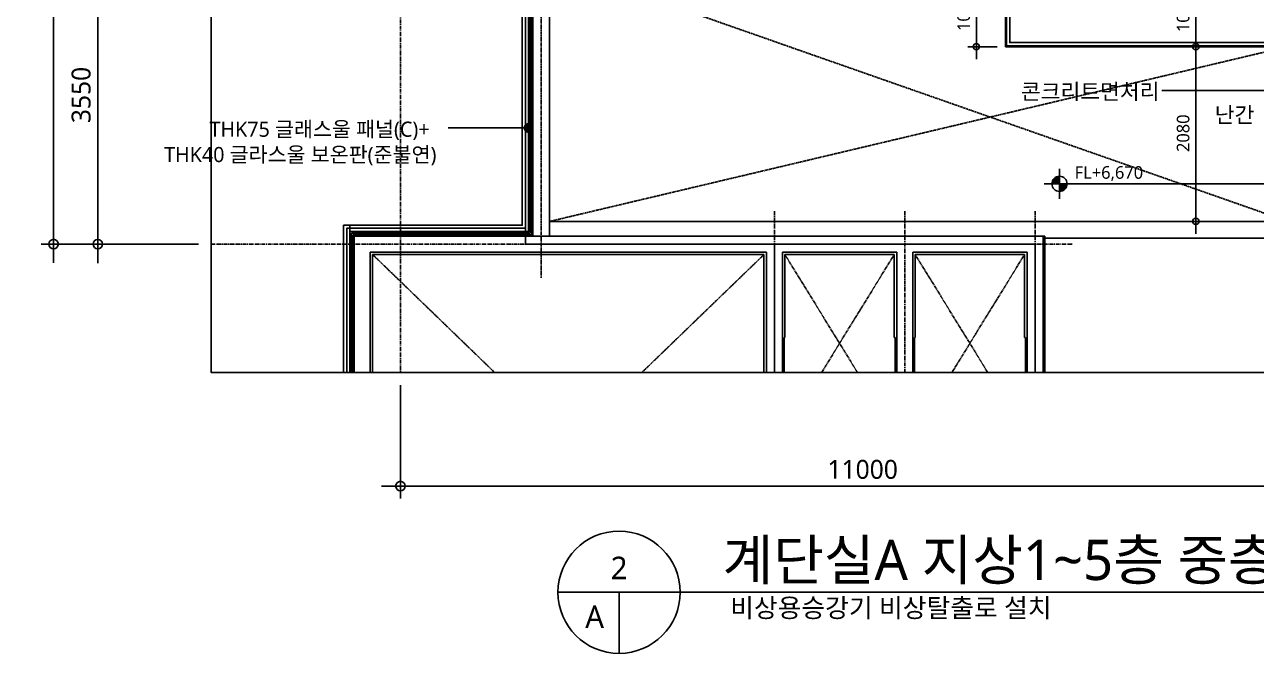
# Model space of a CAD drawing. Header units: millimetres. Extents: x -65167 to 413267, y -17142 to 66587.
# Drawn here: x 152600 to 167254, y 20915 to 28400 of the extents above; entities that cross this region are included whole.
import ezdxf
from ezdxf.enums import TextEntityAlignment as Align

# ---------------------------------------------------------------- set-up
doc = ezdxf.new("R2010")
doc.units = ezdxf.units.MM
doc.header["$LTSCALE"] = 75
doc.header["$MEASUREMENT"] = 0
doc.header["$PDSIZE"] = -10
doc.linetypes.add('CENTER', pattern=[2, 1.25, -0.25, 0.25, -0.25])
doc.layers.get('0').update_dxf_attribs({"linetype": 'CONTINUOUS'})
doc.layers.get('Defpoints').update_dxf_attribs({"color": 171, "linetype": 'CONTINUOUS'})
for name, color, linetype in [('A-SYM', 7, 'CONTINUOUS'), ('A-SYM-LEVEL', 7, 'CONTINUOUS'), ('AA-WAXS-FINL', 6, 'CONTINUOUS'), ('AREA 99 - 건축면적', 60, 'CONTINUOUS'), ('CEN(ST)', 1, 'CENTER'), ('FIN(THK20 화강석)', 5, 'CONTINUOUS'), ('FIN(패널-T75 글라스울)', 6, 'CONTINUOUS'), ('INS', 251, 'BATTING'), ('NDIM', 7, 'CONTINUOUS'), ('STAIR(ETC)', 8, 'CONTINUOUS'), ('SYM', 7, 'CONTINUOUS'), ('TEXT', 3, 'CONTINUOUS'), ('TEXT(MIN)', 7, 'CONTINUOUS'), ('TEXT(노트)', 7, 'CONTINUOUS'), ('WAL', 3, 'CONTINUOUS'), ('WALL-석고보드', 7, 'CONTINUOUS')]:
    doc.layers.add(name, color=color, linetype=linetype)
doc.styles.add('CGS', font='cgse', dxfattribs={"bigfont": 'cgs'})
doc.styles.add('나눔바른고딕', font='NanumBarunGothic.ttf')
doc.styles.add('맑은 고딕', font='malgun_0.ttf')
doc.linetypes.add('BATTING', pattern='A,0.0001,-0.1,[134,ltypeshp.shx,S=0.1,R=0,X=-0.1,Y=0],-0.2,[134,ltypeshp.shx,S=0.1,R=180,X=0.1,Y=0],-0.1', length=0.4001)
doc.dimstyles.new('NDIM 1200', dxfattribs={"dimscale": 75, "dimtxt": 3, "dimasz": 1, "dimexe": 2, "dimexo": 2, "dimgap": 1, "dimtad": 1, "dimdec": 0, "dimdsep": 46, "dimtxsty": 'CGS', "dimblk": 'DOT0', "dimcen": 1, "dimdle": 8, "dimclrd": 256, "dimclre": 256, "dimclrt": 256, "dimadec": 0, "dimazin": 0, "dimtfac": 1, "dimtdec": 0, "dimtix": 1, "dimtmove": 2, "dimatfit": 3, "dimldrblk": 'DOT0', "dimfxl": 1, "dimtolj": 1, "dimtzin": 0, "dimlwd": -1, "dimlwe": -1, "dimarcsym": 0})

# ---------------------------------------------------------------- blocks, each defined once
blk = doc.blocks.new('중층평면도')
at = {"layer": 'AREA 99 - 건축면적', "color": 150}
for points in [[(68400, -19985), (68400, -18267), (70525, -18267), (70525, -15192), (68400, -15192), (68400, -7955), (66788, -7955)], [(80788, -19985), (80788, -14905), (77638, -14905), (77638, -8005), (72338, -8005), (72338, -14905), (70525, -14905), (70525, -18455), (76588, -18455), (76588, -19985)], [(68400, -19985), (68400, -18267), (70525, -18267), (70525, -18455), (73488, -18455), (73488, -19985)], [(76588, -19985), (76588, -18455), (73488, -18455), (73488, -19985)]]:
    blk.add_lwpolyline(points, dxfattribs=at)
at = {"layer": 'CEN(ST)', "ltscale": 0.1}
for p, q in [((70713, -14452), (70713, -18858)), ((70813, -15105), (79598, -18185)), ((79588, -16105), (70813, -18185)), ((70161, -19985), (68708, -18580)), ((73363, -18580), (71909, -19985)), ((73613, -18580), (74477, -19985)), ((74913, -18580), (74048, -19985)), ((75163, -18580), (76027, -19985)), ((75598, -19985), (76463, -18580))]:
    blk.add_line(p, q, dxfattribs=at)
at = {"layer": 'CEN(ST)', "ltscale": 0.5}
for p, q in [((73488, -19985), (73488, -18054)), ((75038, -19985), (75038, -18054)), ((76588, -19985), (76588, -18054)), ((77031, -18455), (66788, -18455))]:
    blk.add_line(p, q, dxfattribs=at)
blk.add_lwpolyline([(69038, -6405), (69038, -19985)], dxfattribs=at)
at = {"layer": 'Defpoints', "ltscale": 10000}
blk.add_lwpolyline([(86987, -19985), (66788, -19985), (66788, -6405), (86987, -6405)], close=True, dxfattribs=at)
at = {"layer": 'FIN(THK20 화강석)', "ltscale": 0.1}
for p, q in [((76703, -18360), (76683, -18360)), ((76703, -19985), (76703, -18360)), ((68708, -19985), (68708, -18580)), ((68708, -18580), (73363, -18580)), ((73363, -18580), (73363, -19985)), ((74913, -18580), (73613, -18580)), ((73613, -18580), (73613, -19565)), ((74913, -19565), (74913, -18580)), ((76463, -18580), (75163, -18580)), ((75163, -18580), (75163, -19565)), ((76463, -19565), (76463, -18580)), ((73613, -19565), (73603, -19565)), ((73603, -19565), (73603, -19985)), ((74923, -19565), (74913, -19565)), ((74923, -19985), (74923, -19565)), ((75163, -19565), (75153, -19565)), ((75153, -19565), (75153, -19985)), ((76473, -19565), (76463, -19565)), ((76473, -19985), (76473, -19565))]:
    blk.add_line(p, q, dxfattribs=at)
at = {"layer": 'FIN(패널-T75 글라스울)', "ltscale": 0.1}
for p, q in [((68363, -18230), (68363, -19985)), ((68438, -18230), (68438, -19985))]:
    blk.add_line(p, q, dxfattribs=at)
for points in [[(70488, -15230), (70488, -18230), (68363, -18230)], [(70563, -15155), (70563, -18305), (68438, -18305)]]:
    blk.add_lwpolyline(points, dxfattribs=at)
at = {"layer": 'STAIR(ETC)'}
for points in [[(76248, -15105), (76248, -16095), (79598, -16095), (79598, -18185)], [(76288, -15105), (76288, -16055), (79638, -16055), (79638, -18185)]]:
    blk.add_lwpolyline(points, dxfattribs=at)
at = {"layer": 'WAL', "ltscale": 0.1}
for p, q in [((68488, -18360), (76683, -18360)), ((68488, -18360), (68488, -19985)), ((76683, -18360), (76683, -19985)), ((73393, -18550), (68678, -18550)), ((68678, -18550), (68678, -19985)), ((73393, -19985), (73393, -18550)), ((74943, -18550), (73583, -18550)), ((73583, -18550), (73583, -19985)), ((74943, -19985), (74943, -18550)), ((76493, -18550), (75133, -18550)), ((75133, -18550), (75133, -19985)), ((76493, -19985), (76493, -18550))]:
    blk.add_line(p, q, dxfattribs=at)
at = {"layer": 'WALL-석고보드', "ltscale": 0.1}
blk.add_line((76703, -18385), (80588, -18385), dxfattribs=at)
for points in [[(70613, -18360), (70613, -15105)], [(70813, -18360), (70813, -15105)], [(76238, -15105), (76238, -16105), (79588, -16105), (79588, -18185)], [(70813, -18185), (80588, -18185)]]:
    blk.add_lwpolyline(points, dxfattribs=at)
blk = doc.blocks.new('DOT0')
blk.add_line((-3, 0), (3, 0))
at = {"color": 6}
blk.add_circle((0, 0), 0.75, dxfattribs=at)
blk = doc.blocks.new('*D970')
at = {"layer": 'Defpoints', "color": 0, "ltscale": 0.4, "transparency": 16777216}
for p in [(154820, 35737), (152945, 25788), (154820, 25788)]:
    blk.add_point(p, dxfattribs=at)
at = {"layer": 'NDIM', "ltscale": 0.4, "transparency": 16777216}
for p, q in [((154670, 35737), (152795, 35737)), ((152945, 35662), (152945, 25863)), ((154670, 25788), (152795, 25788))]:
    blk.add_line(p, q, dxfattribs=at)
at = {"layer": 'NDIM', "ltscale": 0.4, "transparency": 16777216, "xscale": 75, "yscale": 75, "zscale": 75}
for p, rotation in [((152945, 35737), 90), ((152945, 25788), 270)]:
    blk.add_blockref('DOT0', p, dxfattribs=dict(at, rotation=rotation))
at = {"layer": 'NDIM', "ltscale": 0.4, "transparency": 16777216, "insert": (152748, 30763), "char_height": 225, "attachment_point": 5, "rotation": 90, "style": '나눔바른고딕'}
blk.add_mtext('\\A1;9950', dxfattribs=at)
blk = doc.blocks.new('*D972')
at = {"layer": 'Defpoints', "color": 0, "ltscale": 0.4, "transparency": 16777216}
for p in [(153470, 29337), (154820, 29337), (154820, 25787)]:
    blk.add_point(p, dxfattribs=at)
at = {"layer": 'NDIM', "ltscale": 0.4, "transparency": 16777216}
for p, q in [((154670, 29337), (153320, 29337)), ((153470, 25862), (153470, 29262)), ((154670, 25787), (153320, 25787))]:
    blk.add_line(p, q, dxfattribs=at)
at = {"layer": 'NDIM', "ltscale": 0.4, "transparency": 16777216, "xscale": 75, "yscale": 75, "zscale": 75}
for p, rotation in [((153470, 29337), 90), ((153470, 25787), 270)]:
    blk.add_blockref('DOT0', p, dxfattribs=dict(at, rotation=rotation))
at = {"layer": 'NDIM', "ltscale": 0.4, "transparency": 16777216, "insert": (153273, 27562), "char_height": 225, "attachment_point": 5, "rotation": 90, "style": '나눔바른고딕'}
blk.add_mtext('\\A1;3550', dxfattribs=at)
blk = doc.blocks.new('*D1019')
at = {"layer": 'Defpoints', "color": 0, "ltscale": 0.4, "transparency": 16777216}
for p in [(166881, 29137), (166534, 28138), (166881, 28138)]:
    blk.add_point(p, dxfattribs=at)
at = {"layer": 'NDIM', "ltscale": 0.4, "transparency": 16777216}
for p, q in [((166781, 29137), (166434, 29137)), ((166534, 29087), (166534, 28188)), ((166781, 28138), (166434, 28138))]:
    blk.add_line(p, q, dxfattribs=at)
at = {"layer": 'NDIM', "ltscale": 0.4, "transparency": 16777216, "xscale": 50, "yscale": 50, "zscale": 50}
for p, rotation in [((166534, 29137), 90), ((166534, 28138), 270)]:
    blk.add_blockref('DOT0', p, dxfattribs=dict(at, rotation=rotation))
at = {"layer": 'NDIM', "ltscale": 0.4, "transparency": 16777216, "insert": (166383, 28534), "char_height": 150, "attachment_point": 5, "rotation": 90, "style": '나눔바른고딕'}
blk.add_mtext('\\A1;1000', dxfattribs=at)
blk = doc.blocks.new('*D1026')
at = {"layer": 'Defpoints', "color": 0, "ltscale": 0.4, "transparency": 16777216}
for p in [(166534, 28137), (166881, 28137), (166881, 26058)]:
    blk.add_point(p, dxfattribs=at)
at = {"layer": 'NDIM', "ltscale": 0.4, "transparency": 16777216}
for p, q in [((166781, 28137), (166434, 28137)), ((166534, 26108), (166534, 28087)), ((166781, 26058), (166434, 26058))]:
    blk.add_line(p, q, dxfattribs=at)
at = {"layer": 'NDIM', "ltscale": 0.4, "transparency": 16777216, "xscale": 50, "yscale": 50, "zscale": 50}
for p, rotation in [((166534, 28137), 90), ((166534, 26058), 270)]:
    blk.add_blockref('DOT0', p, dxfattribs=dict(at, rotation=rotation))
at = {"layer": 'NDIM', "ltscale": 0.4, "transparency": 16777216, "insert": (166383, 27107), "char_height": 150, "attachment_point": 5, "rotation": 90, "style": '나눔바른고딕'}
blk.add_mtext('\\A1;2080', dxfattribs=at)
blk = doc.blocks.new('*D1032')
at = {"layer": 'Defpoints', "color": 0, "ltscale": 0.4, "transparency": 16777216}
for p in [(157070, 24257), (168070, 24257), (157070, 22907)]:
    blk.add_point(p, dxfattribs=at)
at = {"layer": 'NDIM', "ltscale": 0.4, "transparency": 16777216}
for p, q in [((157070, 24107), (157070, 22757)), ((168070, 24107), (168070, 22757)), ((167995, 22907), (157145, 22907))]:
    blk.add_line(p, q, dxfattribs=at)
at = {"layer": 'NDIM', "ltscale": 0.4, "transparency": 16777216, "xscale": 75, "yscale": 75, "zscale": 75, "rotation": 180}
blk.add_blockref('DOT0', (157070, 22907), dxfattribs=at)
at = {"layer": 'NDIM', "ltscale": 0.4, "transparency": 16777216, "xscale": 75, "yscale": 75, "zscale": 75}
blk.add_blockref('DOT0', (168070, 22907), dxfattribs=at)
at = {"layer": 'NDIM', "ltscale": 0.4, "transparency": 16777216, "insert": (162570, 23104), "char_height": 225, "attachment_point": 5, "style": '나눔바른고딕'}
blk.add_mtext('\\A1;11000', dxfattribs=at)
blk = doc.blocks.new('*D1496')
at = {"layer": 'Defpoints', "color": 0, "ltscale": 0.4, "transparency": 16777216}
for p in [(164270, 29137), (163923, 28137), (164270, 28137)]:
    blk.add_point(p, dxfattribs=at)
at = {"layer": 'NDIM', "ltscale": 0.4, "transparency": 16777216}
for p, q in [((164170, 29137), (163823, 29137)), ((163923, 29087), (163923, 28187)), ((164170, 28137), (163823, 28137))]:
    blk.add_line(p, q, dxfattribs=at)
at = {"layer": 'NDIM', "ltscale": 0.4, "transparency": 16777216, "xscale": 50, "yscale": 50, "zscale": 50}
for p, rotation in [((163923, 29137), 90), ((163923, 28137), 270)]:
    blk.add_blockref('DOT0', p, dxfattribs=dict(at, rotation=rotation))
at = {"layer": 'NDIM', "ltscale": 0.4, "transparency": 16777216, "insert": (163772, 28547), "char_height": 150, "attachment_point": 5, "rotation": 90, "style": '나눔바른고딕'}
blk.add_mtext('\\A1;1000', dxfattribs=at)
blk = doc.blocks.new('_Dot')
at = {"color": 0, "linetype": 'ByBlock', "lineweight": -2}
blk.add_line((-0.5, 0), (-1, 0), dxfattribs=at)
at = {"color": 0, "linetype": 'ByBlock', "const_width": 0.5}
blk.add_lwpolyline([(-0.25, 0, 1), (0.25, 0, 1)], format="xyb", close=True, dxfattribs=at)

msp = doc.modelspace()

# ---------------------------------------------------------------- hatches: boundary and pattern name
at = {"layer": 'A-SYM-LEVEL'}
h = msp.add_hatch(color=256, dxfattribs=at)
h.paths.add_polyline_path([(164912, 26594.8, 0.4142136), (164822, 26504.8), (164912, 26504.8)])
h.paths.add_polyline_path([(165002, 26504.8), (164912, 26504.8), (164912, 26414.8, 0.4142136)])

# ---------------------------------------------------------------- linework, layer by layer
at = {"ltscale": 10000}
msp.add_line((157636.9, 27170.2), (158595, 27170.2), dxfattribs=at)
at = {"layer": 'A-SYM'}
msp.add_lwpolyline([(167822.5, 27617.5), (166128.7, 27617.5)], dxfattribs=at)
at = {"layer": 'A-SYM-LEVEL'}
for p, q in [((164912, 26684.8), (164912, 26324.8)), ((164729.7, 26504.8), (167931.2, 26504.8))]:
    msp.add_line(p, q, dxfattribs=at)
msp.add_circle((164912, 26504.8), 90, dxfattribs=at)
at = {"layer": 'AA-WAXS-FINL', "color": 251}
msp.add_lwpolyline([(164320, 29137.5), (164320, 28187.5), (167670, 28187.5), (167670, 26057.5), (168620, 26057.5), (168620, 29137.5)], close=True, dxfattribs=at)
at = {"layer": 'INS', "ltscale": 0.65}
for p, q in [((158615, 29137.5), (158615, 25917.5)), ((158615, 25917.5), (156490, 25917.5)), ((156490, 25917.5), (156490, 24257))]:
    msp.add_line(p, q, dxfattribs=at)
at = {"layer": 'INS', "linetype": 'Continuous', "ltscale": 1.2}
for p, q in [((158635, 29137.5), (158635, 25897.5)), ((158635, 25897.5), (156510, 25897.5)), ((156510, 25897.5), (156510, 24257))]:
    msp.add_line(p, q, dxfattribs=at)
at = {"layer": 'INS', "ltscale": 1.2}
msp.add_lwpolyline([(157420, 36400), (156432.5, 36400), (156432.5, 29050), (158557.5, 29050), (158557.5, 25975), (156432.5, 25975), (156432.5, 24257)], dxfattribs=at)
at = {"layer": 'SYM'}
for p, q in [((158945, 21642), (171148.8, 21642)), ((159672.3, 21642), (159672.3, 20914.7))]:
    msp.add_line(p, q, dxfattribs=at)
msp.add_circle((159672.3, 21642), 727.3, dxfattribs=at)

# ---------------------------------------------------------------- block references
msp.add_blockref('중층평면도', (88032.5, 44242))
at = {"layer": 'NDIM', "ltscale": 10000, "xscale": 120, "yscale": 120, "zscale": 120}
msp.add_blockref('_Dot', (158595, 27170.2), dxfattribs=at)

# ---------------------------------------------------------------- texts
at = {"layer": 'A-SYM-LEVEL', "style": '맑은 고딕'}
msp.add_text('FL+6,670', height=150, dxfattribs=at).set_placement((165092, 26564.8))
at = {"layer": 'TEXT', "style": '나눔바른고딕'}
msp.add_text('계단실A 지상1~5층 중층 확대 평면도', height=480, dxfattribs=at).set_placement((170856.2, 22027.4), align=Align.MIDDLE_RIGHT)
for s, p in [('2', (159672.3, 21932.9)), ('A', (159381.4, 21351.1))]:
    msp.add_text(s, height=270, dxfattribs=at).set_placement(p, align=Align.MIDDLE)
msp.add_text('비상용승강기 비상탈출로 설치', height=225, dxfattribs=at).set_placement((160994.6, 21456.7), align=Align.MIDDLE_LEFT)
at = {"layer": 'TEXT(MIN)', "style": '나눔바른고딕'}
for s, p in [('THK75 글래스울 패널(C)+', (154799.8, 27155)), ('THK40 글라스울 보온판(준불연)', (154260.2, 26853.1))]:
    msp.add_text(s, height=180, dxfattribs=at).set_placement(p, align=Align.MIDDLE_LEFT)
at = {"layer": 'TEXT(노트)', "style": '나눔바른고딕'}
for s, p in [('콘크리트면처리', (164453.5, 27602.8)), ('난간', (166759.4, 27326.3))]:
    msp.add_text(s, height=187.5, dxfattribs=at).set_placement(p, align=Align.MIDDLE_LEFT)

# ---------------------------------------------------------------- dimensions: what is measured, and where the dimension line sits
at = {"layer": 'NDIM', "ltscale": 0.4}
for base, p1, p2, angle, picture, middle in [((152945, 25787.5), (154820, 35737.5), (154820, 25787.5), 270, '*D970', (152747.7, 30762.5)), ((153470, 29337.5), (154820, 25787.5), (154820, 29337.5), 90, '*D972', (153272.7, 27562.5)), ((157070, 22907), (168070, 24257), (157070, 24257), 180, '*D1032', (162570, 23104.1))]:
    dim = msp.add_linear_dim(base=base, p1=p1, p2=p2, angle=angle, dimstyle='NDIM 1200', override={"dimtxsty": '나눔바른고딕'}, dxfattribs=at)
    dim.commit()
    dim.dimension.update_dxf_attribs({"geometry": picture, "text_midpoint": middle})
for base, p1, p2, angle, picture, middle in [((163922.7, 28137.5), (164270, 29137.5), (164270, 28137.5), 270, '*D1496', (163771.8, 28547.2)), ((166534.2, 28137.5), (166881.5, 29137.5), (166881.5, 28137.5), 270, '*D1019', (166383.2, 28534.3)), ((166534.2, 28137.5), (166881.5, 26057.5), (166881.5, 28137.5), 90, '*D1026', (166383.2, 27107.1))]:
    dim = msp.add_linear_dim(base=base, p1=p1, p2=p2, angle=angle, dimstyle='NDIM 1200', override={"dimscale": 50, "dimtxsty": '나눔바른고딕'}, dxfattribs=at)
    dim.commit()
    dim.dimension.update_dxf_attribs({"geometry": picture, "text_midpoint": middle, "dimtype": 160})

doc.saveas('drawing.dxf')
